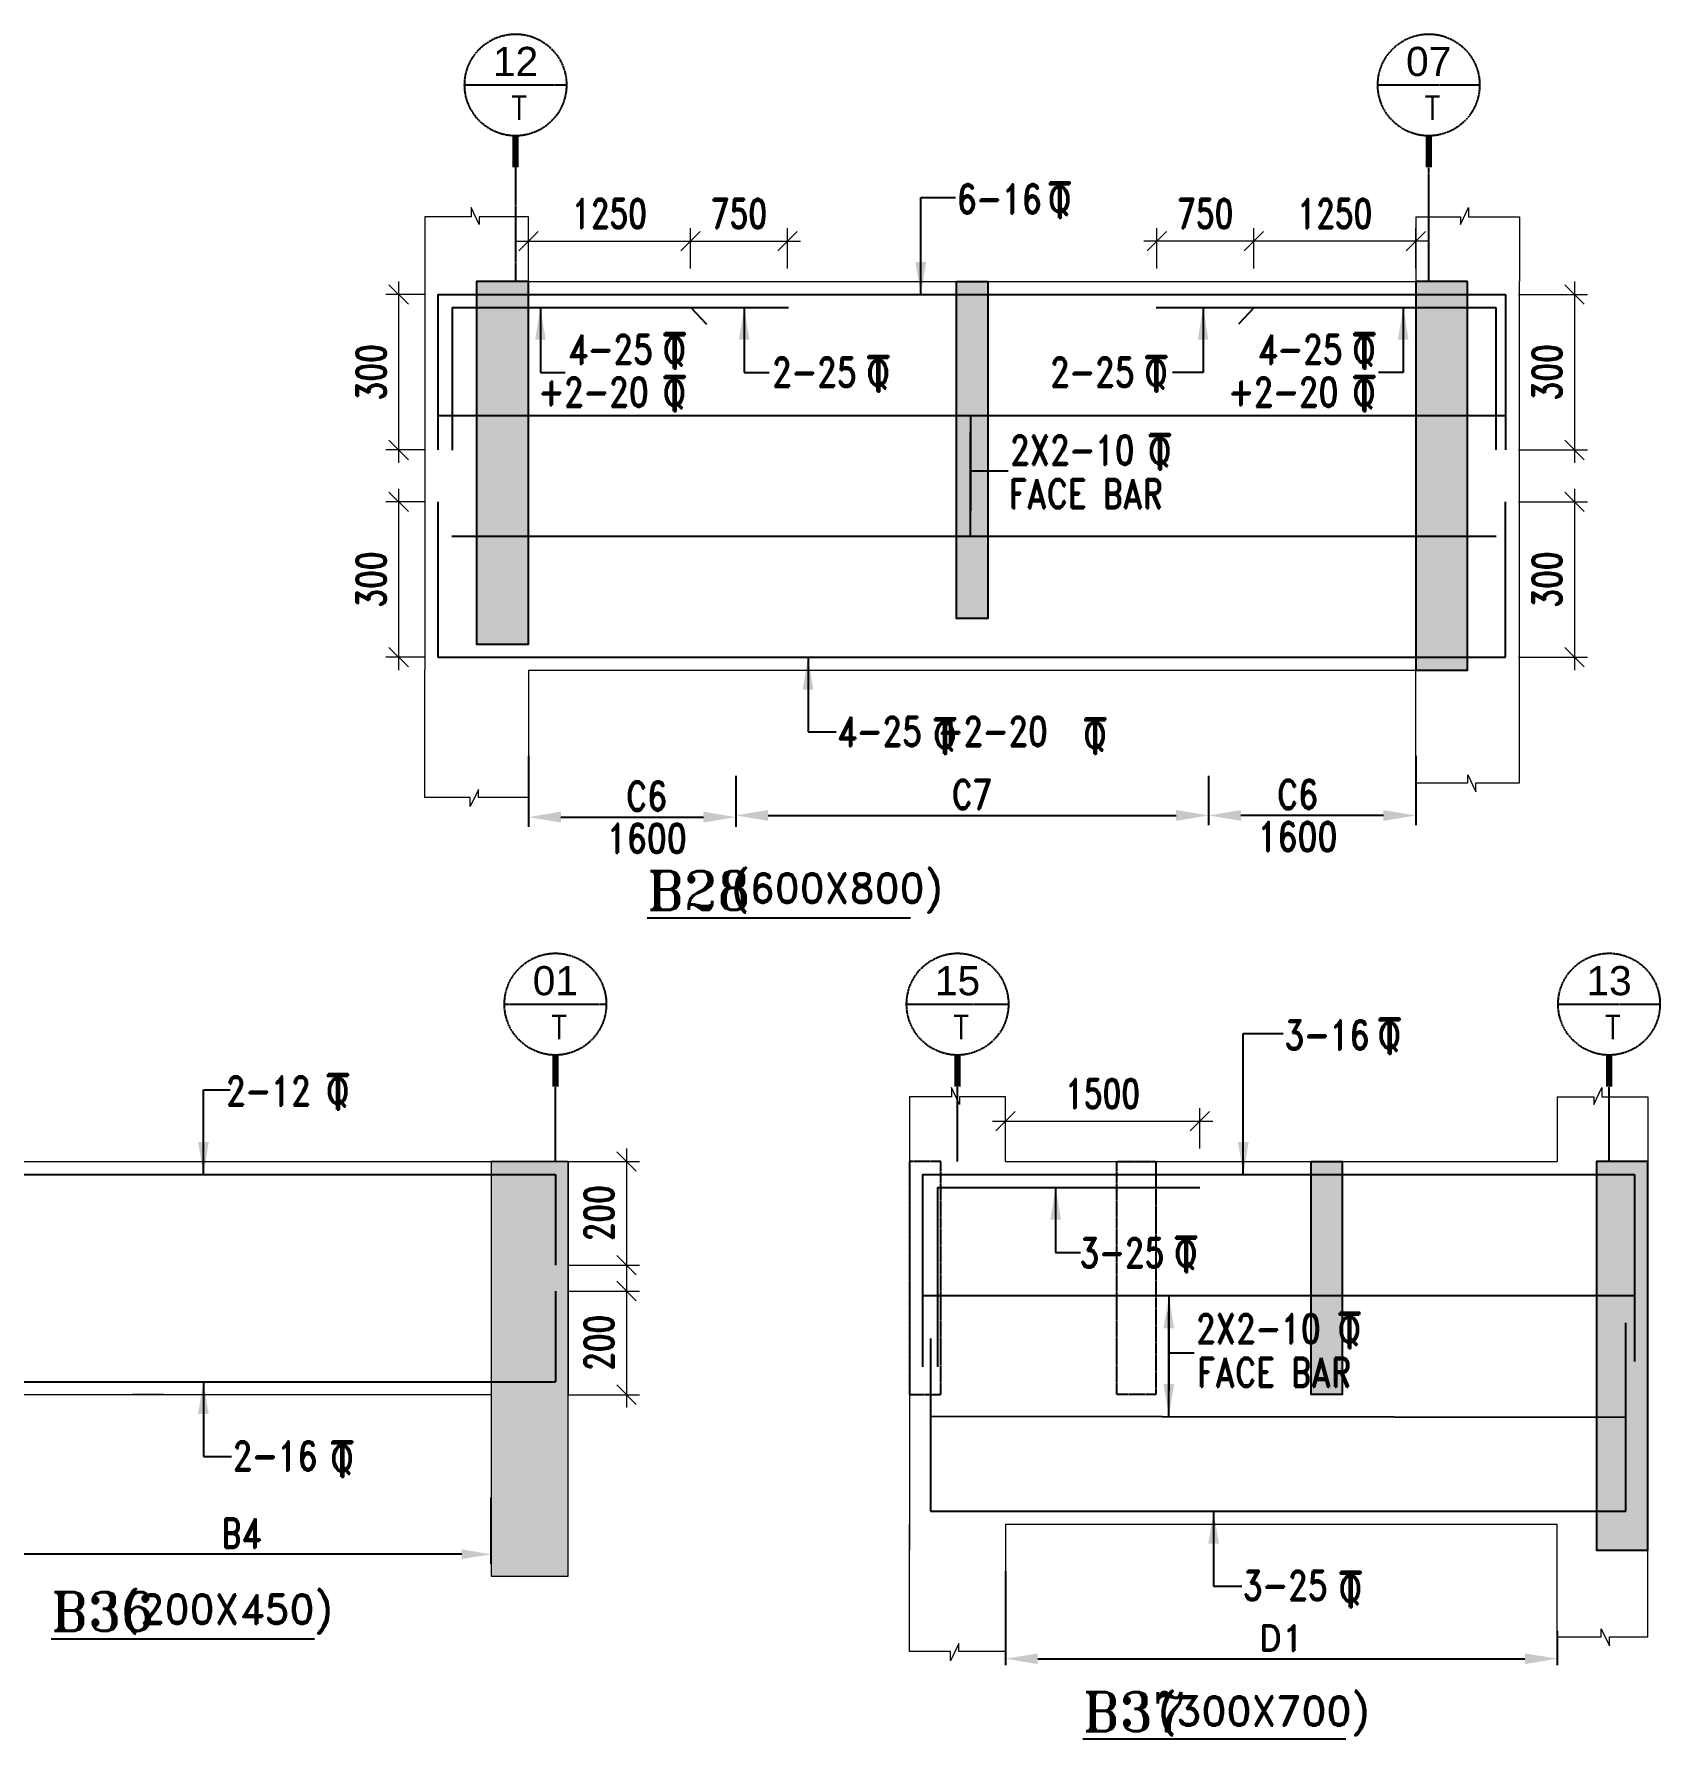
# Model space of a CAD drawing. Header units: millimetres. Extents: x 2061841 to 105821645, y -77612 to 48520811.
# Drawn here: x 2795390 to 2807942, y 15146 to 28305 of the extents above; entities that cross this region are included whole.
import ezdxf
from ezdxf.enums import TextEntityAlignment as Align

# ---------------------------------------------------------------- set-up
doc = ezdxf.new("R2010")
doc.units = ezdxf.units.MM
doc.header["$LTSCALE"] = 10
doc.header["$MEASUREMENT"] = 0
for name, pattern in [('$0$HIDDEN', [0.375, 0.25, -0.125]), ('BASEMENT COLUMN SETTING OUT-PART 2_R4$0$CENTER', [2, 1.25, -0.25, 0.25, -0.25]), ('CENTER', [2, 1.25, -0.25, 0.25, -0.25])]:
    doc.linetypes.add(name, pattern=pattern)
for name, color, linetype in [('A-Grid-Tower', 8, 'CENTER'), ('BASEMENT COLUMN SETTING OUT-PART 2_R4$0$A-GRID-MAIN', 2, 'BASEMENT COLUMN SETTING OUT-PART 2_R4$0$CENTER'), ('BEAM', 4, 'Continuous'), ('BEAM HATCH', 252, 'Continuous'), ('BEAM STIRRUPS', 3, 'Continuous'), ('DIM1', 3, 'Continuous'), ('LEADER', 3, 'Continuous'), ('REIN', 1, 'Continuous'), ('SHEET', 7, 'Continuous'), ('VIN_BEAM', 4, 'Continuous')]:
    doc.layers.add(name, color=color, linetype=linetype)
doc.layers.add('TEXT', color=2, linetype='Continuous', lineweight=25)
doc.layers.add('VIN_SLAB DIMENSION', color=3, linetype='Continuous', lineweight=13)
doc.styles.add('200', font='romand.shx', dxfattribs={"width": 0.8, "height": 225})
doc.styles.add('BASEMENT COLUMN SETTING OUT-PART 2_R4$0$MAS-TXTL', font='arial.ttf', dxfattribs={"height": 200})
doc.styles.add('BASEMENT COLUMN SETTING OUT-PART 2_R4$0$MAS-TXTS', font='romans.shx', dxfattribs={"width": 0.8, "height": 180})
doc.styles.add('GRID', font='romand.shx')
doc.styles.add('PK', font='romand.shx', dxfattribs={"width": 0.7, "height": 225})
doc.styles.add('PRP 100', font='romand.shx', dxfattribs={"width": 0.75})
doc.styles.add('RD', font='romand.shx', dxfattribs={"width": 0.9, "height": 225})
doc.styles.add('ROMAND', font='romand', dxfattribs={"height": 200})
doc.styles.add('RT', font='romant.shx', dxfattribs={"height": 250})
doc.dimstyles.new('dim', dxfattribs={"dimtxt": 225, "dimasz": 150, "dimexe": 100, "dimexo": 100, "dimgap": 100, "dimtad": 1, "dimdec": 0, "dimlfac": -1, "dimrnd": 5, "dimdsep": 46, "dimtxsty": 'PRP 100', "dimblk": 'OBLIQUE', "dimcen": 1.5, "dimdle": 100, "dimclrd": 3, "dimclre": 3, "dimclrt": 2, "dimadec": 0, "dimazin": 0, "dimtfac": 1, "dimtdec": 0, "dimtix": 1, "dimtmove": 0, "dimatfit": 3, "dimldrblk": 'OBLIQUE', "dimfxl": 200, "dimlwd": -1, "dimlwe": -1, "dimarcsym": 0})
doc.dimstyles.new('GR', dxfattribs={"dimtxt": 225, "dimasz": 100, "dimexe": 50, "dimexo": 50, "dimgap": 40, "dimtad": 1, "dimdec": 0, "dimzin": 0, "dimdsep": 46, "dimtxsty": 'RD', "dimblk1": 'OBLIQUE', "dimblk2": 'OBLIQUE', "dimsah": 1, "dimcen": 0, "dimdle": 100, "dimclrd": 3, "dimclre": 3, "dimclrt": 2, "dimadec": 0, "dimazin": 0, "dimtfac": 1, "dimtdec": 0, "dimtix": 1, "dimtmove": 0, "dimatfit": 3, "dimfxl": 1, "dimtolj": 1, "dimtzin": 0, "dimarcsym": 0})
doc.dimstyles.new('GR2', dxfattribs={"dimtxt": 225, "dimasz": 100, "dimexe": 75, "dimexo": 75, "dimgap": 50, "dimtad": 1, "dimdec": 0, "dimdsep": 46, "dimtxsty": '200', "dimblk1": 'OBLIQUE', "dimblk2": 'OBLIQUE', "dimsah": 1, "dimcen": 50, "dimdle": 75, "dimclrd": 3, "dimclre": 3, "dimclrt": 2, "dimadec": 0, "dimazin": 0, "dimtfac": 1, "dimtdec": 0, "dimtix": 1, "dimtmove": 0, "dimatfit": 3, "dimldrblk": 'OBLIQUE', "dimfxl": 1, "dimtolj": 1, "dimtzin": 0, "dimarcsym": 0})
doc.dimstyles.new('GRID', dxfattribs={"dimtxt": 300, "dimasz": 75, "dimexe": 50, "dimexo": 50, "dimgap": 60, "dimtad": 1, "dimdec": 0, "dimdsep": 46, "dimtxsty": 'GRID', "dimblk1": 'OBLIQUE', "dimblk2": 'OBLIQUE', "dimsah": 1, "dimcen": 2.5, "dimdle": 50, "dimclrd": 3, "dimclre": 3, "dimclrt": 2, "dimadec": 0, "dimazin": 0, "dimtfac": 1, "dimtdec": 0, "dimtmove": 0, "dimatfit": 3, "dimldrblk": 'OBLIQUE', "dimfxl": 1, "dimarcsym": 0})

# ---------------------------------------------------------------- blocks, each defined once
blk = doc.blocks.new('_Oblique')
at = {"color": 0, "linetype": 'ByBlock', "lineweight": -2}
blk.add_line((-0.5, -0.5), (0.5, 0.5), dxfattribs=at)
blk = doc.blocks.new('*D1993')
at = {"layer": 'Defpoints', "color": 0, "transparency": 16777216}
for p in [(2800457, 26707), (2799207, 26395, 0), (2800457, 26395, 0)]:
    blk.add_point(p, dxfattribs=at)
at = {"layer": 'VIN_SLAB DIMENSION', "color": 3, "transparency": 16777216}
for p, q in [((2799207, 26495), (2799207, 26807)), ((2800457, 26495), (2800457, 26807)), ((2799107, 26707), (2800557, 26707))]:
    blk.add_line(p, q, dxfattribs=at)
at = {"layer": 'VIN_SLAB DIMENSION', "color": 3, "transparency": 16777216, "xscale": 150, "yscale": 150, "zscale": 150, "rotation": 180}
blk.add_blockref('_Oblique', (2799207, 26707), dxfattribs=at)
at = {"layer": 'VIN_SLAB DIMENSION', "color": 3, "transparency": 16777216, "xscale": 150, "yscale": 150, "zscale": 150}
blk.add_blockref('_Oblique', (2800457, 26707), dxfattribs=at)
at = {"layer": 'VIN_SLAB DIMENSION', "color": 2, "transparency": 16777216, "insert": (2799832, 26920), "char_height": 225, "attachment_point": 5, "style": 'PRP 100'}
blk.add_mtext('1250', dxfattribs=at)
blk = doc.blocks.new('OBLIQUE')
blk = doc.blocks.new('A$C33BE299A')
at = {"layer": 'SHEET', "color": 4, "style": 'ROMAND'}
for s, height, p in [('T', 170, (-16.2, 0)), ('Q', 125, (-14.4, 26.9))]:
    blk.add_text(s, height=height, dxfattribs=at).set_placement(p)
blk = doc.blocks.new('*D1955')
at = {"layer": 'BEAM STIRRUPS', "color": 3, "lineweight": -2, "ltscale": 0.25, "transparency": 16777216}
for p, q in [((2795064, 17018), (2795064, 16496)), ((2798917, 17010), (2798917, 16496)), ((2798692, 16571), (2795289, 16571))]:
    blk.add_line(p, q, dxfattribs=at)
at = {"layer": 'BEAM STIRRUPS', "color": 3, "linetype": 'Continuous', "ltscale": 0.25, "transparency": 16777216}
for points in [[(2795289, 16609), (2795289, 16534), (2795064, 16571)], [(2798692, 16609), (2798692, 16534), (2798917, 16571)]]:
    blk.add_solid(points, dxfattribs=at)
at = {"layer": 'Defpoints', "color": 0, "linetype": 'Continuous', "ltscale": 0.25, "transparency": 16777216}
for p in [(2795064, 17093, 2), (2798917, 17085, 46), (2795064, 16571)]:
    blk.add_point(p, dxfattribs=at)
at = {"layer": 'BEAM STIRRUPS', "color": 2, "linetype": 'Continuous', "ltscale": 0.25, "transparency": 16777216, "insert": (2796991, 16734), "char_height": 225, "attachment_point": 5, "rotation": 360, "style": '200'}
blk.add_mtext('\\A1;B4', dxfattribs=at)
blk = doc.blocks.new('*D1949')
at = {"layer": 'Defpoints', "color": 0, "linetype": 'Continuous', "ltscale": 20, "transparency": 16777216}
for p in [(2802889, 16490, -103), (2807149, 16031, -103), (2807149, 15765)]:
    blk.add_point(p, dxfattribs=at)
at = {"layer": 'DIM1', "color": 3, "linetype": 'Continuous', "lineweight": -2, "ltscale": 20, "transparency": 16777216}
for p, q in [((2802889, 16440), (2802889, 15715)), ((2807149, 15981), (2807149, 15715)), ((2803139, 15765), (2806899, 15765))]:
    blk.add_line(p, q, dxfattribs=at)
at = {"layer": 'DIM1', "color": 3, "linetype": 'Continuous', "ltscale": 20, "transparency": 16777216}
for points in [[(2803139, 15806), (2803139, 15723), (2802889, 15765)], [(2806899, 15806), (2806899, 15723), (2807149, 15765)]]:
    blk.add_solid(points, dxfattribs=at)
at = {"layer": 'DIM1', "color": 2, "linetype": 'Continuous', "ltscale": 20, "transparency": 16777216, "insert": (2805019, 15925), "char_height": 200, "attachment_point": 5, "style": 'GRID'}
blk.add_mtext('D1', dxfattribs=at)
blk = doc.blocks.new('*D1950')
at = {"layer": 'Defpoints', "color": 0, "transparency": 16777216}
for p in [(2804389, 19915), (2802889, 19603, 0), (2804389, 19603, 0)]:
    blk.add_point(p, dxfattribs=at)
at = {"layer": 'VIN_SLAB DIMENSION', "color": 3, "transparency": 16777216}
for p, q in [((2802889, 19703), (2802889, 20015)), ((2804389, 19703), (2804389, 20015)), ((2802789, 19915), (2804489, 19915))]:
    blk.add_line(p, q, dxfattribs=at)
at = {"layer": 'VIN_SLAB DIMENSION', "color": 3, "transparency": 16777216, "xscale": 150, "yscale": 150, "zscale": 150, "rotation": 180}
blk.add_blockref('_Oblique', (2802889, 19915), dxfattribs=at)
at = {"layer": 'VIN_SLAB DIMENSION', "color": 3, "transparency": 16777216, "xscale": 150, "yscale": 150, "zscale": 150}
blk.add_blockref('_Oblique', (2804389, 19915), dxfattribs=at)
at = {"layer": 'VIN_SLAB DIMENSION', "color": 2, "transparency": 16777216, "insert": (2803639, 20127), "char_height": 225, "attachment_point": 5, "style": 'PRP 100'}
blk.add_mtext('1500', dxfattribs=at)
blk = doc.blocks.new('*D1915')
at = {"layer": 'BEAM', "color": 3, "lineweight": -2, "transparency": 16777216}
for p, q in [((2799207, 22735), (2799207, 22186)), ((2800807, 22580), (2800807, 22186)), ((2799457, 22261), (2800557, 22261))]:
    blk.add_line(p, q, dxfattribs=at)
at = {"layer": 'BEAM', "color": 3, "transparency": 16777216}
for points in [[(2799457, 22303), (2799457, 22219), (2799207, 22261)], [(2800557, 22303), (2800557, 22219), (2800807, 22261)]]:
    blk.add_solid(points, dxfattribs=at)
at = {"layer": 'Defpoints', "color": 0, "transparency": 16777216}
for p in [(2799207, 22810, 0), (2800807, 22655, 0), (2800807, 22261)]:
    blk.add_point(p, dxfattribs=at)
at = {"layer": 'BEAM', "color": 2, "transparency": 16777216, "char_height": 225, "attachment_point": 5, "style": '200'}
for s, insert in [('\\A1;C6', (2800120, 22423)), ('\\A1;1600', (2800120, 22098))]:
    blk.add_mtext(s, dxfattribs=dict(at, insert=insert))
blk = doc.blocks.new('*D1916')
at = {"layer": 'BEAM', "color": 3, "lineweight": -2, "transparency": 16777216}
for p, q in [((2806057, 22735), (2806057, 22199)), ((2804457, 22580), (2804457, 22199)), ((2805807, 22274), (2804707, 22274))]:
    blk.add_line(p, q, dxfattribs=at)
at = {"layer": 'BEAM', "color": 3, "transparency": 16777216}
for points in [[(2804707, 22315), (2804707, 22232), (2804457, 22274)], [(2805807, 22315), (2805807, 22232), (2806057, 22274)]]:
    blk.add_solid(points, dxfattribs=at)
at = {"layer": 'Defpoints', "color": 0, "transparency": 16777216}
for p in [(2806057, 22810, 0), (2804457, 22655, 0), (2804457, 22274)]:
    blk.add_point(p, dxfattribs=at)
at = {"layer": 'BEAM', "color": 2, "transparency": 16777216, "char_height": 225, "attachment_point": 5, "style": '200'}
for s, insert in [('\\A1;C6', (2805144, 22436)), ('\\A1;1600', (2805144, 22111))]:
    blk.add_mtext(s, dxfattribs=dict(at, insert=insert))
blk = doc.blocks.new('*D1786')
at = {"layer": 'BEAM', "color": 3, "lineweight": -2, "transparency": 16777216}
for p, q in [((2800807, 22505), (2800807, 22199)), ((2804457, 22580), (2804457, 22199)), ((2801057, 22274), (2804207, 22274))]:
    blk.add_line(p, q, dxfattribs=at)
at = {"layer": 'BEAM', "color": 3, "transparency": 16777216}
for points in [[(2801057, 22316), (2801057, 22232), (2800807, 22274)], [(2804207, 22316), (2804207, 22232), (2804457, 22274)]]:
    blk.add_solid(points, dxfattribs=at)
at = {"layer": 'Defpoints', "color": 0, "transparency": 16777216}
for p in [(2804457, 22655, 14), (2800807, 22580), (2804457, 22274)]:
    blk.add_point(p, dxfattribs=at)
at = {"layer": 'BEAM', "color": 2, "transparency": 16777216, "insert": (2802632, 22436), "char_height": 225, "attachment_point": 5, "style": '200'}
blk.add_mtext('\\A1;C7', dxfattribs=at)
blk = doc.blocks.new('*D1787')
at = {"layer": 'Defpoints', "color": 0, "transparency": 16777216}
for p in [(2801207, 26707), (2800457, 26395), (2801207, 26395)]:
    blk.add_point(p, dxfattribs=at)
at = {"layer": 'VIN_SLAB DIMENSION', "color": 3, "transparency": 16777216}
for p, q in [((2800457, 26495), (2800457, 26807)), ((2801207, 26495), (2801207, 26807)), ((2800357, 26707), (2801307, 26707))]:
    blk.add_line(p, q, dxfattribs=at)
at = {"layer": 'VIN_SLAB DIMENSION', "color": 3, "transparency": 16777216, "xscale": 150, "yscale": 150, "zscale": 150, "rotation": 180}
blk.add_blockref('_Oblique', (2800457, 26707), dxfattribs=at)
at = {"layer": 'VIN_SLAB DIMENSION', "color": 3, "transparency": 16777216, "xscale": 150, "yscale": 150, "zscale": 150}
blk.add_blockref('_Oblique', (2801207, 26707), dxfattribs=at)
at = {"layer": 'VIN_SLAB DIMENSION', "color": 2, "transparency": 16777216, "insert": (2800832, 26920), "char_height": 225, "attachment_point": 5, "style": 'PRP 100'}
blk.add_mtext('750', dxfattribs=at)
blk = doc.blocks.new('*D1788')
at = {"layer": 'Defpoints', "color": 0, "transparency": 16777216}
for p in [(2804807, 26707), (2804807, 26395, 0), (2806057, 26395, 0)]:
    blk.add_point(p, dxfattribs=at)
at = {"layer": 'VIN_SLAB DIMENSION', "color": 3, "transparency": 16777216}
for p, q in [((2804807, 26495), (2804807, 26807)), ((2806057, 26495), (2806057, 26807)), ((2806157, 26707), (2804707, 26707))]:
    blk.add_line(p, q, dxfattribs=at)
at = {"layer": 'VIN_SLAB DIMENSION', "color": 3, "transparency": 16777216, "xscale": 150, "yscale": 150, "zscale": 150, "rotation": 180}
blk.add_blockref('_Oblique', (2804807, 26707), dxfattribs=at)
at = {"layer": 'VIN_SLAB DIMENSION', "color": 3, "transparency": 16777216, "xscale": 150, "yscale": 150, "zscale": 150}
blk.add_blockref('_Oblique', (2806057, 26707), dxfattribs=at)
at = {"layer": 'VIN_SLAB DIMENSION', "color": 2, "transparency": 16777216, "insert": (2805432, 26920), "char_height": 225, "attachment_point": 5, "style": 'PRP 100'}
blk.add_mtext('1250', dxfattribs=at)
blk = doc.blocks.new('*D1789')
at = {"layer": 'Defpoints', "color": 0, "transparency": 16777216}
for p in [(2804057, 26707), (2804057, 26395), (2804807, 26395)]:
    blk.add_point(p, dxfattribs=at)
at = {"layer": 'VIN_SLAB DIMENSION', "color": 3, "transparency": 16777216}
for p, q in [((2804057, 26495), (2804057, 26807)), ((2804807, 26495), (2804807, 26807)), ((2804907, 26707), (2803957, 26707))]:
    blk.add_line(p, q, dxfattribs=at)
at = {"layer": 'VIN_SLAB DIMENSION', "color": 3, "transparency": 16777216, "xscale": 150, "yscale": 150, "zscale": 150, "rotation": 180}
blk.add_blockref('_Oblique', (2804057, 26707), dxfattribs=at)
at = {"layer": 'VIN_SLAB DIMENSION', "color": 3, "transparency": 16777216, "xscale": 150, "yscale": 150, "zscale": 150}
blk.add_blockref('_Oblique', (2804807, 26707), dxfattribs=at)
at = {"layer": 'VIN_SLAB DIMENSION', "color": 2, "transparency": 16777216, "insert": (2804432, 26920), "char_height": 225, "attachment_point": 5, "style": 'PRP 100'}
blk.add_mtext('750', dxfattribs=at)
blk = doc.blocks.new('BASEMENT COLUMN SETTING OUT-PART 2_R4$0$GRID TARGET1')
blk.add_wipeout([(393, -655), (392, -641), (392, -628), (390, -614), (389, -600), (387, -587), (384, -573), (381, -560), (377, -547), (373, -534), (369, -521), (364, -508), (359, -495), (353, -483), (347, -471), (340, -459), (333, -447), (325, -435), (318, -424), (309, -413), (301, -403), (292, -392), (282, -382), (273, -373), (263, -363), (252, -354), (242, -346), (231, -337), (220, -330), (208, -322), (196, -315), (184, -308), (172, -302), (160, -296), (147, -291), (134, -286), (121, -282), (108, -278), (95, -274), (82, -271), (68, -268), (55, -266), (41, -265), (27, -263), (14, -263), (0, -262), (-14, -263), (-27, -263), (-41, -265), (-55, -266), (-68, -268), (-82, -271), (-95, -274), (-108, -278), (-121, -282), (-134, -286), (-147, -291), (-160, -296), (-172, -302), (-184, -308), (-196, -315), (-208, -322), (-220, -330), (-231, -337), (-242, -346), (-252, -354), (-263, -363), (-273, -373), (-282, -382), (-292, -392), (-301, -403), (-309, -413), (-318, -424), (-325, -435), (-333, -447), (-340, -459), (-347, -471), (-353, -483), (-359, -495), (-364, -508), (-369, -521), (-373, -534), (-377, -547), (-381, -560), (-384, -573), (-387, -587), (-389, -600), (-390, -614), (-392, -628), (-392, -641), (-393, -655), (-392, -669), (-392, -682), (-390, -696), (-389, -710), (-387, -723), (-384, -737), (-381, -750), (-377, -763), (-373, -776), (-369, -789), (-364, -802), (-359, -815), (-353, -827), (-347, -839), (-340, -851), (-333, -863), (-325, -875), (-318, -886), (-309, -897), (-301, -907), (-292, -918), (-282, -928), (-273, -937), (-263, -947), (-252, -956), (-242, -964), (-231, -973), (-220, -981), (-208, -988), (-196, -995), (-184, -1002), (-172, -1008), (-160, -1014), (-147, -1019), (-134, -1024), (-121, -1028), (-108, -1032), (-95, -1036), (-82, -1039), (-68, -1042), (-55, -1044), (-41, -1046), (-27, -1047), (-14, -1047), (0, -1048), (14, -1047), (27, -1047), (41, -1046), (55, -1044), (68, -1042), (82, -1039), (95, -1036), (108, -1032), (121, -1028), (134, -1024), (147, -1019), (160, -1014), (172, -1008), (184, -1002), (196, -995), (208, -988), (220, -981), (231, -973), (242, -964), (252, -956), (263, -947), (273, -937), (282, -928), (292, -918), (301, -907), (309, -897), (318, -886), (325, -875), (333, -863), (340, -851), (347, -839), (353, -827), (359, -815), (364, -802), (369, -789), (373, -776), (377, -763), (381, -750), (384, -737), (387, -723), (389, -710), (390, -696), (392, -682), (392, -669)])
blk.add_line((-393, -655), (393, -655))
at = {"const_width": 48.8}
blk.add_lwpolyline([(0, -1048), (0, -1292)], dxfattribs=at)
blk.add_circle((0, -655), 393)
for tag, height, style, p in [('AS', 225, 'BASEMENT COLUMN SETTING OUT-PART 2_R4$0$MAS-TXTL', (0, -586)), ('REF', 180, 'BASEMENT COLUMN SETTING OUT-PART 2_R4$0$MAS-TXTS', (29, -925))]:
    blk.add_attdef(tag, text='', height=height, dxfattribs=dict(style=style)).set_placement(p, align=Align.CENTER)
blk = doc.blocks.new('*D1263')
at = {"layer": 'Defpoints', "color": 0, "transparency": 16777216}
for p in [(2798506, 26295), (2798204, 25095), (2798506, 25095)]:
    blk.add_point(p, dxfattribs=at)
at = {"layer": 'VIN_SLAB DIMENSION', "color": 3, "transparency": 16777216}
for p, q in [((2798204, 26395), (2798204, 24995)), ((2798406, 26295), (2798104, 26295)), ((2798406, 25095), (2798104, 25095))]:
    blk.add_line(p, q, dxfattribs=at)
at = {"layer": 'VIN_SLAB DIMENSION', "color": 3, "transparency": 16777216, "xscale": 150, "yscale": 150, "zscale": 150}
for p, rotation in [((2798204, 26295), 90), ((2798204, 25095), 270)]:
    blk.add_blockref('_Oblique', p, dxfattribs=dict(at, rotation=rotation))
at = {"layer": 'VIN_SLAB DIMENSION', "color": 2, "transparency": 16777216, "insert": (2797992, 25695), "char_height": 225, "attachment_point": 5, "rotation": 90, "style": 'PRP 100'}
blk.add_mtext('300', dxfattribs=at)
blk = doc.blocks.new('*D1264')
at = {"layer": 'Defpoints', "color": 0, "transparency": 16777216}
for p in [(2798506, 24695), (2798204, 23495), (2798506, 23495)]:
    blk.add_point(p, dxfattribs=at)
at = {"layer": 'VIN_SLAB DIMENSION', "color": 3, "transparency": 16777216}
for p, q in [((2798204, 24795), (2798204, 23395)), ((2798406, 24695), (2798104, 24695)), ((2798406, 23495), (2798104, 23495))]:
    blk.add_line(p, q, dxfattribs=at)
at = {"layer": 'VIN_SLAB DIMENSION', "color": 3, "transparency": 16777216, "xscale": 150, "yscale": 150, "zscale": 150}
for p, rotation in [((2798204, 24695), 90), ((2798204, 23495), 270)]:
    blk.add_blockref('_Oblique', p, dxfattribs=dict(at, rotation=rotation))
at = {"layer": 'VIN_SLAB DIMENSION', "color": 2, "transparency": 16777216, "insert": (2797992, 24095), "char_height": 225, "attachment_point": 5, "rotation": 90, "style": 'PRP 100'}
blk.add_mtext('300', dxfattribs=at)
blk = doc.blocks.new('*D1265')
at = {"layer": 'Defpoints', "color": 0, "transparency": 16777216}
for p in [(2806750, 26295), (2806750, 25095), (2807282, 25095)]:
    blk.add_point(p, dxfattribs=at)
at = {"layer": 'VIN_SLAB DIMENSION', "color": 3, "transparency": 16777216}
for p, q in [((2807282, 26395), (2807282, 24995)), ((2806850, 26295), (2807382, 26295)), ((2806850, 25095), (2807382, 25095))]:
    blk.add_line(p, q, dxfattribs=at)
at = {"layer": 'VIN_SLAB DIMENSION', "color": 3, "transparency": 16777216, "xscale": 150, "yscale": 150, "zscale": 150}
for p, rotation in [((2807282, 26295), 90), ((2807282, 25095), 270)]:
    blk.add_blockref('_Oblique', p, dxfattribs=dict(at, rotation=rotation))
at = {"layer": 'VIN_SLAB DIMENSION', "color": 2, "transparency": 16777216, "insert": (2807070, 25695), "char_height": 225, "attachment_point": 5, "rotation": 90, "style": 'PRP 100'}
blk.add_mtext('300', dxfattribs=at)
blk = doc.blocks.new('*D1266')
at = {"layer": 'Defpoints', "color": 0, "transparency": 16777216}
for p in [(2806750, 24695), (2806750, 23495), (2807282, 23495)]:
    blk.add_point(p, dxfattribs=at)
at = {"layer": 'VIN_SLAB DIMENSION', "color": 3, "transparency": 16777216}
for p, q in [((2807282, 24795), (2807282, 23395)), ((2806850, 24695), (2807382, 24695)), ((2806850, 23495), (2807382, 23495))]:
    blk.add_line(p, q, dxfattribs=at)
at = {"layer": 'VIN_SLAB DIMENSION', "color": 3, "transparency": 16777216, "xscale": 150, "yscale": 150, "zscale": 150}
for p, rotation in [((2807282, 24695), 90), ((2807282, 23495), 270)]:
    blk.add_blockref('_Oblique', p, dxfattribs=dict(at, rotation=rotation))
at = {"layer": 'VIN_SLAB DIMENSION', "color": 2, "transparency": 16777216, "insert": (2807070, 24095), "char_height": 225, "attachment_point": 5, "rotation": 90, "style": 'PRP 100'}
blk.add_mtext('300', dxfattribs=at)
blk = doc.blocks.new('*D1289')
at = {"layer": 'Defpoints', "color": 0, "transparency": 16777216}
for p in [(2799414, 19603, 52), (2799414, 18803, 51), (2799963, 18803)]:
    blk.add_point(p, dxfattribs=at)
at = {"layer": 'VIN_SLAB DIMENSION', "color": 3, "transparency": 16777216}
for p, q in [((2799963, 19703), (2799963, 18703)), ((2799514, 19603), (2800063, 19603)), ((2799514, 18803), (2800063, 18803))]:
    blk.add_line(p, q, dxfattribs=at)
at = {"layer": 'VIN_SLAB DIMENSION', "color": 3, "transparency": 16777216, "xscale": 150, "yscale": 150, "zscale": 150}
for p, rotation in [((2799963, 19603), 90), ((2799963, 18803), 270)]:
    blk.add_blockref('_Oblique', p, dxfattribs=dict(at, rotation=rotation))
at = {"layer": 'VIN_SLAB DIMENSION', "color": 2, "transparency": 16777216, "insert": (2799751, 19203), "char_height": 225, "attachment_point": 5, "rotation": 90, "style": 'PRP 100'}
blk.add_mtext('200', dxfattribs=at)
blk = doc.blocks.new('*D1290')
at = {"layer": 'Defpoints', "color": 0, "transparency": 16777216}
for p in [(2799414, 18603, 52), (2799414, 17803, 51), (2799963, 17803)]:
    blk.add_point(p, dxfattribs=at)
at = {"layer": 'VIN_SLAB DIMENSION', "color": 3, "transparency": 16777216}
for p, q in [((2799963, 18703), (2799963, 17703)), ((2799514, 18603), (2800063, 18603)), ((2799514, 17803), (2800063, 17803))]:
    blk.add_line(p, q, dxfattribs=at)
at = {"layer": 'VIN_SLAB DIMENSION', "color": 3, "transparency": 16777216, "xscale": 150, "yscale": 150, "zscale": 150}
for p, rotation in [((2799963, 18603), 90), ((2799963, 17803), 270)]:
    blk.add_blockref('_Oblique', p, dxfattribs=dict(at, rotation=rotation))
at = {"layer": 'VIN_SLAB DIMENSION', "color": 2, "transparency": 16777216, "insert": (2799751, 18203), "char_height": 225, "attachment_point": 5, "rotation": 90, "style": 'PRP 100'}
blk.add_mtext('200', dxfattribs=at)

msp = doc.modelspace()

# ---------------------------------------------------------------- hatches: boundary and pattern name
at = {"layer": 'BEAM HATCH'}
for points in [[(2799206.8, 26395.4), (2798806.2, 26395.4), (2798806.2, 23595.4), (2799206.8, 23595.4)], [(2802512.3, 26395.4), (2802753.4, 26395.4), (2802753.4, 23795.4), (2802512.3, 23795.4)], [(2806456.8, 26395.4), (2806056.8, 26395.4), (2806056.8, 23395.4), (2806456.8, 23395.4)], [(2798917.3, 19603.1), (2798917.3, 16403.1), (2799514.2, 16403.1), (2799514.2, 19603.1)], [(2805249.2, 19603.1), (2805489.2, 19603.1), (2805489.2, 17803.1), (2805249.2, 17803.1)], [(2807849.1, 19603.1), (2807451.5, 19603.1), (2807451.5, 16603.1), (2807849.1, 16603.1)]]:
    msp.add_hatch(color=252, dxfattribs=at).paths.add_polyline_path(points)

# ---------------------------------------------------------------- linework, layer by layer
at = {"layer": 'A-Grid-Tower', "color": 6}
for p, q in [((2799106.8, 27275.8, 0), (2799106.8, 26395.4, 0)), ((2806156.8, 26395.4, 0), (2806156.8, 27275.8, 0)), ((2799414.2, 19603.1, 103.1), (2799414.2, 20180.4, 103.1)), ((2802519.1, 19603.1, 51.6), (2802519.1, 20180.4, 51.6)), ((2807549.1, 19603.1, 51.6), (2807549.1, 20180.4, 51.6))]:
    msp.add_line(p, q, dxfattribs=at)
at = {"layer": 'BEAM', "lineweight": 13}
for p, q in [((2798406.8, 26895.4, -51.6), (2798406.8, 26395.4, -51.6)), ((2798762.9, 26895.4, -51.6), (2798406.8, 26895.4, 0)), ((2798762.9, 26966, -51.6), (2798762.9, 26895.4, -51.6)), ((2798826, 26834.4, -51.6), (2798762.9, 26966, -51.6)), ((2798826, 26895.4, -51.6), (2798826, 26834.4, -51.6)), ((2799206.8, 26895.4, 378.4), (2798826, 26895.4, -51.6)), ((2799206.8, 26395.4, 0), (2799206.8, 26895.4, 0)), ((2806056.8, 26895.4, 0), (2806056.8, 26395.4, 0)), ((2806056.8, 26895.4, 0), (2806401.2, 26895.4, -51.6)), ((2806401.2, 26834.4, -51.6), (2806464.3, 26966, -51.6)), ((2806401.2, 26895.4, -51.6), (2806401.2, 26834.4, -51.6)), ((2806464.3, 26966, -51.6), (2806464.3, 26895.4, -51.6)), ((2806464.3, 26895.4, -51.6), (2806856.8, 26895.4, 51.6)), ((2806856.8, 26895.4, 0), (2806856.8, 26395.4, 0)), ((2798406.8, 26395.4, 0), (2798406.8, 23395.4, 0)), ((2799206.8, 26395.4, 0), (2806356.8, 26395.4, 0)), ((2806856.8, 22526.4, 0), (2806856.8, 26395.4, 0)), ((2798406.8, 22412.5, -51.6), (2798406.8, 23395.4, -51.6)), ((2799206.8, 23395.4, 0), (2806056.8, 23395.4, 0)), ((2799206.8, 23395.4, 0), (2799206.8, 22412.5, 0)), ((2806056.8, 22526.4, 0), (2806056.8, 23395.4, 0)), ((2806056.8, 22526.4, 0), (2806458.6, 22526.4, -51.6)), ((2806458.6, 22526.4, -51.6), (2806458.6, 22587.3, -51.6)), ((2806458.6, 22587.3, -51.6), (2806521.8, 22455.7, -51.6)), ((2806521.8, 22526.4, -51.6), (2806856.8, 22526.4, 51.6)), ((2806521.8, 22455.7, -51.6), (2806521.8, 22526.4, -51.6)), ((2798757.4, 22412.5, -51.6), (2798406.8, 22412.5, 0)), ((2798820.5, 22473.4, -51.6), (2798757.4, 22341.8, -51.6)), ((2798757.4, 22341.8, -51.6), (2798757.4, 22412.5, -51.6)), ((2798820.5, 22412.5, -51.6), (2798820.5, 22473.4, -51.6)), ((2799206.8, 22412.5, 422.7), (2798820.5, 22412.5, -51.6)), ((2802471.3, 20173.7, 51.6), (2802471.3, 20103.1, 51.6)), ((2802534.5, 20042.1, 51.6), (2802471.3, 20173.7, 51.6)), ((2807431.3, 20042.1, 0), (2807494.4, 20173.7, 0)), ((2807494.4, 20173.7, 0), (2807494.4, 20103.1, 0)), ((2802149.1, 20103.1, 51.6), (2802149.1, 19603.1, 51.6)), ((2802471.3, 20103.1, 51.6), (2802149.1, 20103.1, 103.1)), ((2802534.5, 20103.1, 51.6), (2802534.5, 20042.1, 51.6)), ((2802889.1, 20103.1, 430), (2802534.5, 20103.1, 51.6)), ((2802889.1, 19603.1, 51.6), (2802889.1, 20103.1, 51.6)), ((2807148.6, 20103.1, 51.6), (2807148.6, 19603.1, 51.6)), ((2807148.6, 20103.1, 51.6), (2807431.3, 20103.1, 0)), ((2807431.3, 20103.1, 0), (2807431.3, 20042.1, 0)), ((2807494.4, 20103.1, 0), (2807849.1, 20103.1, 103.1)), ((2807849.1, 20103.1, 51.6), (2807849.1, 19603.1, 51.6)), ((2794664.2, 19603.1, 103.1), (2799514.2, 19603.1, 103.1)), ((2799514.2, 19603.1, 103.1), (2799514.2, 17803.1, 103.1)), ((2802149.1, 19603.1, 103.1), (2802149.1, 16603.1, 103.1)), ((2802889.1, 19603.1, 51.6), (2807148.6, 19603.1, 51.6)), ((2807849.1, 15934.1, 103.1), (2807849.1, 19603.1, 51.6)), ((2795064.2, 17803.1, 103.1), (2798917.3, 17803.1, 103.1)), ((2796388.6, 17803.1, 103.1), (2796148.6, 17803.1, 103.1)), ((2802149.1, 15820.2, 51.6), (2802149.1, 16803.1, 51.6)), ((2802889.1, 16803.1, 51.6), (2807148.6, 16803.1, 51.6)), ((2802889.1, 16803.1, 51.6), (2802889.1, 15820.2, 51.6)), ((2807148.6, 15934.1, 51.6), (2807148.6, 16803.1, 51.6)), ((2807148.6, 15934.1, 51.6), (2807488.7, 15934.1, 0)), ((2807488.7, 15934.1, 0), (2807488.7, 15995, 0)), ((2807488.7, 15995, 0), (2807551.8, 15863.4, 0)), ((2807551.8, 15934.1, 0), (2807849.1, 15934.1, 103.1)), ((2807551.8, 15863.4, 0), (2807551.8, 15934.1, 0)), ((2802465.8, 15820.2, 51.6), (2802149.1, 15820.2, 103.1)), ((2802528.9, 15881.1, 51.6), (2802465.8, 15749.5, 51.6)), ((2802465.8, 15749.5, 51.6), (2802465.8, 15820.2, 51.6)), ((2802528.9, 15820.2, 51.6), (2802528.9, 15881.1, 51.6)), ((2802889.1, 15820.2, 474.3), (2802528.9, 15820.2, 51.6))]:
    msp.add_line(p, q, dxfattribs=at)
at = {"layer": 'BEAM', "lineweight": 13, "elevation": 103.1}
msp.add_lwpolyline([(2798917.3, 19603.1), (2798917.3, 16403.1), (2799514.2, 16403.1), (2799514.2, 19603.1), (2798917.3, 19603.1), (2798917.3, 19340.2)], dxfattribs=at)
at = {"layer": 'BEAM', "elevation": 51.6}
msp.add_lwpolyline([(2805249.2, 19603.1), (2805489.2, 19603.1), (2805489.2, 17803.1), (2805249.2, 17803.1)], close=True, dxfattribs=at)
at = {"layer": 'LEADER', "color": 3}
for p, q in [((2802618.3, 24933.2, 0), (2802911.1, 24933.2, -42.8)), ((2804150.3, 18127, 154.7), (2804346.1, 18127, 154.7))]:
    msp.add_line(p, q, dxfattribs=at)
at = {"layer": 'REIN'}
for p, q in [((2798506, 26295.4, 0), (2802739.6, 26295.4, 0)), ((2798506, 26295.4, 0), (2798506, 25095.4, 0)), ((2798617.2, 26195.4, 0), (2801213.4, 26195.4, 0)), ((2798617.2, 26195.4, 0), (2798617.2, 25092.3, 0)), ((2800460.1, 26195.4, 0), (2800580.3, 26067.4, 0)), ((2802739.6, 26295.4, 0), (2806749.7, 26295.4, 0)), ((2804052.6, 26195.4, 0), (2806675.6, 26195.4, 0)), ((2804808.2, 26195.4, 0), (2804688, 26067.4, 0)), ((2806675.6, 26195.4, 0), (2806675.6, 25095.4, 0)), ((2806749.7, 26295.4, 0), (2806749.7, 25095.4, 0)), ((2798506, 25362.1, 0), (2806749.7, 25362.1, 0)), ((2798506, 24695.4, 0), (2798506, 23495.4, 0)), ((2806749.7, 23495.4, 0), (2806749.7, 24695.4, 0)), ((2798614.4, 24428.7, 0), (2806677.7, 24428.7, 0)), ((2798506, 23495.4, 0), (2806749.7, 23495.4, 0)), ((2794764.2, 19503.1, 103.1), (2799414.2, 19503.1, 103.1)), ((2799414.2, 19503.1, 103.1), (2799414.2, 18803.1, 103.1)), ((2802248.3, 19503.1, 103.1), (2806088.3, 19503.1, 154.7)), ((2802248.3, 19503.1, 103.1), (2802248.3, 18018.6, 103.1)), ((2806088.3, 19503.1, 154.7), (2807744.6, 19503.1, 51.6)), ((2807744.6, 19503.1, 51.6), (2807744.6, 18059.8, 51.6)), ((2802363.6, 19403.1, 103.1), (2804389.1, 19403.1, 51.6)), ((2802363.6, 19403.1, 103.1), (2802363.6, 18018.6, 103.1)), ((2799414.2, 18603.1, 103.1), (2799414.2, 17903.1, 103.1)), ((2802248.3, 18569.7, 103.1), (2807744.6, 18569.7, 51.6)), ((2807679.6, 16903.1, 51.6), (2807679.6, 18357.1, 51.6)), ((2802309.4, 18235.4, 103.1), (2802309.4, 16903.1, 103.1)), ((2794764.2, 17903.1, 103.1), (2799414.2, 17903.1, 103.1)), ((2802309.4, 17636.4, 103.1), (2807679.6, 17630.1, 51.6)), ((2802309.4, 16903.1, 103.1), (2807679.6, 16903.1, 51.6))]:
    msp.add_line(p, q, dxfattribs=at)
at = {"layer": 'VIN_BEAM'}
for points, elevation in [([(2799206.8, 26395.4), (2798806.2, 26395.4), (2798806.2, 23595.4), (2799206.8, 23595.4)], 0), ([(2802512.3, 26395.4), (2802753.4, 26395.4), (2802753.4, 23795.4), (2802512.3, 23795.4)], 0), ([(2806456.8, 26395.4), (2806056.8, 26395.4), (2806056.8, 23395.4), (2806456.8, 23395.4)], 0), ([(2807849.1, 19603.1), (2807451.5, 19603.1), (2807451.5, 16603.1), (2807849.1, 16603.1)], 51.6)]:
    msp.add_lwpolyline(points, close=True, dxfattribs=dict(at, elevation=elevation))
at = {"layer": 'VIN_BEAM', "linetype": '$0$HIDDEN'}
for points, elevation in [([(2802389.2, 19603.1), (2802149.1, 19603.1), (2802149.1, 17803.1), (2802389.2, 17803.1)], 103.1), ([(2803749.1, 19603.1), (2804049.1, 19603.1), (2804049.1, 17803.1), (2803749.1, 17803.1)], 51.6)]:
    msp.add_lwpolyline(points, close=True, dxfattribs=dict(at, elevation=elevation))

# ---------------------------------------------------------------- block references
at = {"layer": 'TEXT', "color": 1, "xscale": 1.600000001490116, "yscale": 1.600000001490116, "zscale": 1.600000001490116}
for p in [(2803235.6, 26887.2, 243658.3), (2800261.8, 25723.4, 243658.3), (2805586.5, 25723.4, 243658.3), (2801835.1, 25546.8, 243658.3), (2803980.8, 25546.8, 243658.3), (2800261.8, 25393.4, 243658.3), (2805586.5, 25393.4, 243658.3), (2804008.8, 24944.9, 243615.5), (2802349.8, 22750.3, 243658.3), (2803508.8, 22750.3, 243658.3), (2805781.6, 20434, 243813), (2804210.5, 18749.5, 243813), (2805472.1, 18163, 243813), (2805481.1, 16162.5, 243813)]:
    msp.add_blockref('A$C33BE299A', p, dxfattribs=at)
at = {"layer": 'TEXT', "color": 2, "xscale": 1.600000001490116, "yscale": 1.600000001490116, "zscale": 1.600000001490116}
for p in [(2797662.2, 20004.4, 243761.1), (2797696, 17168.5, 243761.1)]:
    msp.add_blockref('A$C33BE299A', p, dxfattribs=at)

# ---------------------------------------------------------------- texts
at = {"layer": 'TEXT', "color": 2, "style": 'PK', "width": 0.8}
for s, p in [('6-16    ', (2802513.4, 26920.6, -43)), ('4-25', (2799512.6, 25759.3, 0)), ('4-25', (2804837.3, 25759.3, 0)), ('2-25', (2801085.9, 25582.7, 0)), ('2-25', (2803231.6, 25582.7, 0)), ('+2-20', (2799287.7, 25429.3, 0)), ('+2-20', (2804612.4, 25429.3, 0)), ('2X2-10', (2802922.3, 24981.5, 0)), ('FACE BAR', (2802915.6, 24645.4, 0)), ('3-16', (2805042.7, 20467.3, 154.5)), ('2-12', (2796869.5, 20034.6, 103)), ('3-25', (2803461.3, 18785.4, 154.7)), ('2X2-10', (2804359.3, 18199.6, 154.7)), ('FACE BAR', (2804368.9, 17863.5, 154.7))]:
    msp.add_text(s, height=225, dxfattribs=at).set_placement(p)
for s, p in [('4-25 +2-20', (2801589.7, 22809.8, 0)), ('2-16', (2796921.5, 17217.5, 103.1)), ('3-25', (2804721, 16217.5, 154.7))]:
    msp.add_text(s, height=225, rotation=0, dxfattribs=at).set_placement(p)
at = {"layer": 'TEXT', "color": 1, "style": 'RT'}
for s, p in [('%%UB28      ', (2801139, 21694.7, -42.8)), ('%%UB36      ', (2796538.2, 16129.2, 103.1)), ('%%UB37      ', (2804501.7, 15355.9, 154.7))]:
    msp.add_text(s, height=300, dxfattribs=at).set_placement(p, align=Align.MIDDLE_CENTER)
at = {"layer": 'TEXT', "color": 2, "style": 'RD'}
for s, p in [('(600X800)', (2800779.7, 21600.7, 0)), ('(200X450)', (2796069.8, 16035.1, 103.1)), ('(300X700)', (2804075.2, 15248.6, 154.7))]:
    msp.add_text(s, height=225, dxfattribs=at).set_placement(p)

# ---------------------------------------------------------------- dimensions: what is measured, and where the dimension line sits
at = {"layer": 'BEAM'}
dim = msp.add_linear_dim(base=(2800806.8, 22260.9, 0.1), p1=(2799206.8, 22810.1, 0.1), p2=(2800806.8, 22655.1, 0.1), text='C6\\X1600', dimstyle='GR2', override={"dimasz": 250, "dimtxsty": '200', "dimldrblk": 'OBLIQUE'}, dxfattribs=at)
dim.commit()
dim.dimension.update_dxf_attribs({"geometry": '*D1915', "text_midpoint": (2800119.6, 22260.9, 0.1), "dimtype": 160})
dim = msp.add_linear_dim(base=(2804456.8, 22273.6, 0), p1=(2806056.8, 22810.4, 0), p2=(2804456.8, 22655.1, 0), angle=180, text='C6\\X1600', dimstyle='GR2', override={"dimasz": 250, "dimtxsty": '200', "dimldrblk": 'OBLIQUE'}, dxfattribs=at)
dim.commit()
dim.dimension.update_dxf_attribs({"geometry": '*D1916', "text_midpoint": (2805144.1, 22273.6, 0), "dimtype": 160})
dim = msp.add_linear_dim(base=(2804456.8, 22274, 0.1), p1=(2800806.8, 22580.1, 0.1), p2=(2804456.8, 22655.1, 14.1), text='C7', dimstyle='GR2', override={"dimasz": 250, "dimtxsty": '200', "dimldrblk": 'OBLIQUE'}, dxfattribs=at)
dim.commit()
dim.dimension.update_dxf_attribs({"geometry": '*D1786', "text_midpoint": (2802631.8, 22436.5, 0.1)})
at = {"layer": 'BEAM STIRRUPS', "linetype": 'Continuous', "ltscale": 0.25}
dim = msp.add_linear_dim(base=(2795064.2, 16571.3, 103.1), p1=(2798917.3, 17085.2, 149.6), p2=(2795064.2, 17093.4, 104.8), angle=179.99996, text='B4', dimstyle='GR2', override={"dimasz": 225, "dimtxsty": '200', "dimfxl": 3, "dimarcsym": 2}, dxfattribs=at)
dim.commit()
dim.dimension.update_dxf_attribs({"geometry": '*D1955', "text_midpoint": (2796990.7, 16571.3, 103.1), "dimtype": 160})
at = {"layer": 'DIM1', "linetype": 'Continuous', "ltscale": 20}
dim = msp.add_linear_dim(base=(2807148.6, 15764.8, 154.7), p1=(2802889.1, 16490.1, 51.6), p2=(2807148.6, 16031.2, 51.6), text='D1', dimstyle='GRID', override={"dimtxt": 200, "dimasz": 250, "dimtxsty": 'GRID', "dimsah": 0, "dimtmove": 1}, dxfattribs=at)
dim.commit()
dim.dimension.update_dxf_attribs({"geometry": '*D1949', "text_midpoint": (2805018.8, 15924.8, 154.7)})
at = {"layer": 'VIN_SLAB DIMENSION'}
for base, p1, p2, picture, middle in [((2800456.8, 26707.1, 0), (2799206.8, 26395.4, 0), (2800456.8, 26395.4, 0), '*D1993', (2799831.8, 26919.6, 0)), ((2804389.1, 19914.7, 51.6), (2802889.1, 19603.1, 51.6), (2804389.1, 19603.1, 51.6), '*D1950', (2803639.1, 20127.2, 51.6))]:
    dim = msp.add_linear_dim(base=base, p1=p1, p2=p2, dimstyle='dim', dxfattribs=at)
    dim.commit()
    dim.dimension.update_dxf_attribs({"geometry": picture, "text_midpoint": middle})
dim = msp.add_linear_dim(base=(2801206.8, 26707.1), p1=(2800456.8, 26395.4), p2=(2801206.8, 26395.4), dimstyle='dim', override={"dimtxsty": 'PRP 100', "dimldrblk": 'OBLIQUE'}, dxfattribs=at)
dim.commit()
dim.dimension.update_dxf_attribs({"geometry": '*D1787', "text_midpoint": (2800831.8, 26919.6)})
dim = msp.add_linear_dim(base=(2804056.8, 26707.1, 0), p1=(2804806.8, 26395.4, 0), p2=(2804056.8, 26395.4, 0), angle=180, dimstyle='dim', override={"dimtxsty": 'PRP 100', "dimldrblk": 'OBLIQUE'}, dxfattribs=at)
dim.commit()
dim.dimension.update_dxf_attribs({"geometry": '*D1789', "text_midpoint": (2804431.8, 26919.6, 0)})
dim = msp.add_linear_dim(base=(2804806.8, 26707.1, 0), p1=(2806056.8, 26395.4, 0), p2=(2804806.8, 26395.4, 0), angle=180, dimstyle='dim', dxfattribs=at)
dim.commit()
dim.dimension.update_dxf_attribs({"geometry": '*D1788', "text_midpoint": (2805431.8, 26919.6, 0)})
for base, p1, p2, picture, middle in [((2798204.3, 25095.4, 0), (2798506, 26295.4, 0), (2798506, 25095.4, 0), '*D1263', (2797991.8, 25695.4, 0)), ((2807282.1, 25095.4, 0), (2806749.7, 26295.4, 0), (2806749.7, 25095.4, 0), '*D1265', (2807069.6, 25695.4, 0)), ((2798204.3, 23495.4, 0), (2798506, 24695.4, 0), (2798506, 23495.4, 0), '*D1264', (2797991.8, 24095.4, 0)), ((2807282.1, 23495.4, 0), (2806749.7, 24695.4, 0), (2806749.7, 23495.4, 0), '*D1266', (2807069.6, 24095.4, 0))]:
    dim = msp.add_linear_dim(base=base, p1=p1, p2=p2, angle=90, text='300', dimstyle='dim', override={"dimtxsty": 'PRP 100', "dimldrblk": 'OBLIQUE'}, dxfattribs=at)
    dim.commit()
    dim.dimension.update_dxf_attribs({"geometry": picture, "text_midpoint": middle})
for base, p1, p2, picture, middle in [((2799963.5, 18803.1, 103.1), (2799414.2, 19603.1, 154.7), (2799414.2, 18803.1, 154.3), '*D1289', (2799751, 19203.1, 103.1)), ((2799963.5, 17803.1, 103.1), (2799414.2, 18603.1, 154.7), (2799414.2, 17803.1, 154.3), '*D1290', (2799751, 18203.1, 103.1))]:
    dim = msp.add_linear_dim(base=base, p1=p1, p2=p2, angle=90, text='200', dimstyle='dim', dxfattribs=at)
    dim.commit()
    dim.dimension.update_dxf_attribs({"geometry": picture, "text_midpoint": middle})

# ---------------------------------------------------------------- leaders
at = {"layer": 'LEADER', "color": 3}
for points in [[(2802235.6, 26295.1, 0), (2802235.6, 27043.2, 0), (2802503.5, 27043.2, 0)], [(2799298.6, 26195.4, 0), (2799298.6, 25692.6, 0), (2799490.6, 25692.6, 0)], [(2800871.8, 26195.4, 0), (2800871.8, 25692.6, 0), (2801063.8, 25692.6, 0)], [(2804414.7, 26195.4, 0), (2804414.7, 25692.6, 0), (2804178.4, 25692.6, 0)], [(2805959.8, 26195.4, 0), (2805960.4, 25692.6, 0), (2805768.4, 25692.6, 0)], [(2802618.3, 25356.9, 0), (2802618.3, 24626.1, 0)], [(2802618.3, 24426.9, 0), (2802618.3, 25229.8, 0)], [(2801364.7, 23495.4, 0), (2801364.7, 22918.2, 0), (2801582.8, 22918.2, 0)], [(2804725.4, 19502.7, 154.7), (2804725.4, 20590, 154.7), (2805032.9, 20590, 154.7)], [(2796697.1, 19504, 103.1), (2796697.1, 20157.2, 103.1), (2796902.7, 20157.2, 103.1)], [(2803276.6, 19403.1, 154.7), (2803276.6, 18900.3, 154.7), (2803468.5, 18900.3, 154.7)], [(2804150.3, 18564.6, 154.7), (2804150.3, 17833.8, 154.7)], [(2804150.3, 17634.6, 154.7), (2804150.3, 18437.5, 154.7)], [(2796696.5, 17903.1, 103.1), (2796696.5, 17325.9, 103.1), (2796914.6, 17325.9, 103.1)], [(2804496.1, 16903.1, 154.7), (2804496.1, 16325.9, 154.7), (2804714.1, 16325.9, 154.7)]]:
    msp.add_leader(points, dimstyle='GR', override={"dimasz": 250}, dxfattribs=at)

# ---------------------------------------------------------------- next in the draw order: block references
at = {"layer": 'BASEMENT COLUMN SETTING OUT-PART 2_R4$0$A-GRID-MAIN', "color": 240, "true_color": 0xed1f24}
for p, values in [((2799106.8, 28567.6, 0), {'REF': 'T', 'AS': '12'}), ((2806156.8, 28567.6, 0), {'REF': 'T', 'AS': '07'}), ((2799414.2, 21472.2, 103.1), {'REF': 'T', 'AS': '01'}), ((2802519.1, 21472.2, 51.6), {'REF': 'T', 'AS': '15'}), ((2807549.1, 21472.2, 51.6), {'REF': 'T', 'AS': '13'})]:
    msp.add_blockref('BASEMENT COLUMN SETTING OUT-PART 2_R4$0$GRID TARGET1', p, dxfattribs=at).add_auto_attribs(values)

doc.saveas('drawing.dxf')
